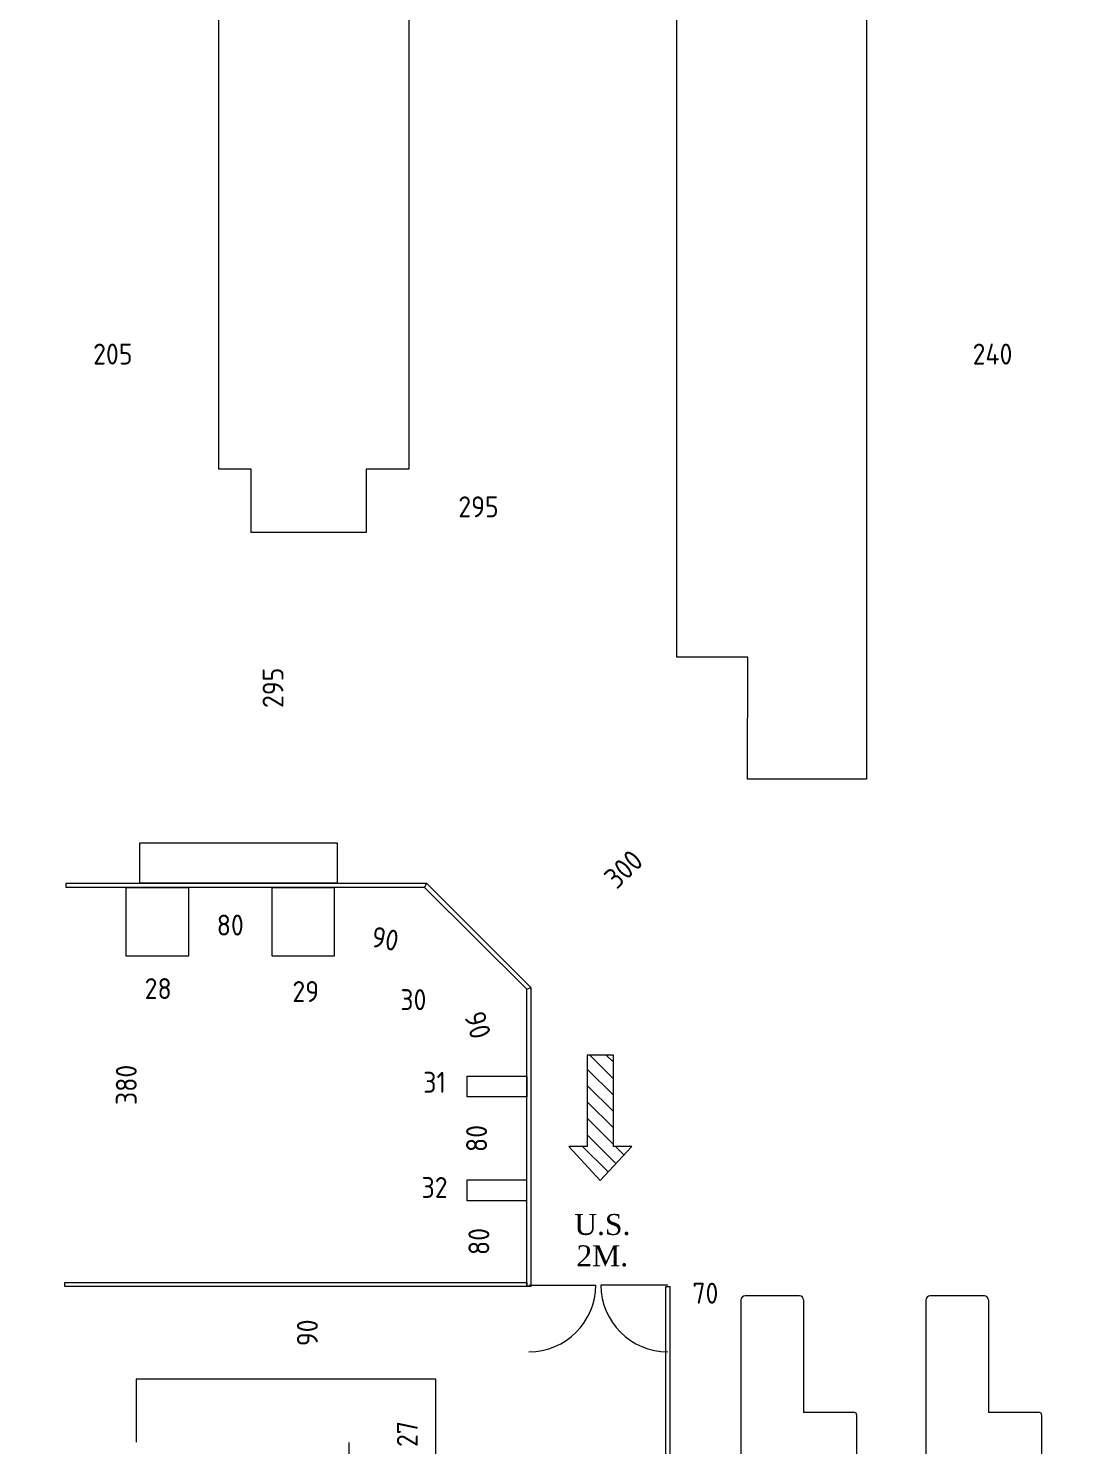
# Model space of a CAD drawing. Header units: millimetres. Extents: x 8265 to 78888, y 1905 to 34251.
# Drawn here: x 40570 to 41581, y 20653 to 22010 of the extents above; entities that cross this region are included whole.
import ezdxf
from ezdxf.enums import TextEntityAlignment as Align

# ---------------------------------------------------------------- set-up
doc = ezdxf.new("R2010")
doc.units = ezdxf.units.MM
doc.layers.get('Defpoints').update_dxf_attribs({"lineweight": 0})
for name, color, linetype, lineweight in [('461_LAYOUT_SCHEMATICO_001-AM_0', 11, 'Continuous', 0), ('461_SCHEMATICO_0', 11, 'Continuous', 0), ('464_LAY_OUT_TQ_001-AM_0', 2, 'Continuous', 0), ('480_CAMPITURE_SIMB_REI_001-AM_0', 30, 'Continuous', 0), ('AM_0', 7, 'Continuous', 50)]:
    doc.layers.add(name, color=color, linetype=linetype, lineweight=lineweight)
doc.styles.add('ROMANTIC', font='romantic.ttf')
doc.styles.get("Standard").update_dxf_attribs({"font": 'isocp.shx'})
doc.dimstyles.new('Quote Svl', dxfattribs={"dimscale": 100, "dimtxt": 0.2, "dimasz": 0.15, "dimexe": 0, "dimexo": 0.2, "dimgap": 0.1, "dimtad": 1, "dimdec": 0, "dimrnd": 5, "dimdsep": 46, "dimtxsty": 'Standard', "dimblk": 'ARCHTICK', "dimcen": 0.2, "dimse1": 1, "dimse2": 1, "dimsd1": 1, "dimsd2": 1, "dimclrd": 256, "dimclre": 256, "dimclrt": 256, "dimadec": 0, "dimazin": 2, "dimtp": 0.1, "dimtm": 0.1, "dimtfac": 0.71, "dimtdec": 0, "dimtmove": 0, "dimatfit": 3, "dimldrblk": 'ARCHTICK', "dimfxl": 0, "dimtzin": 0, "dimlwd": -1, "dimlwe": -1, "dimarcsym": 0})
doc.dimstyles.new('Quote Svl$0', dxfattribs={"dimscale": 100, "dimtxt": 0.2, "dimasz": 0.15, "dimexe": 0, "dimexo": 0.2, "dimgap": 0.1, "dimtad": 1, "dimdec": 0, "dimdsep": 46, "dimtxsty": 'Standard', "dimblk": 'ARCHTICK', "dimcen": 0.2, "dimse1": 1, "dimse2": 1, "dimsd1": 1, "dimsd2": 1, "dimclrd": 256, "dimclre": 256, "dimclrt": 256, "dimadec": 0, "dimazin": 2, "dimtp": 0.1, "dimtm": 0.1, "dimtfac": 0.71, "dimtdec": 0, "dimtmove": 0, "dimatfit": 3, "dimldrblk": 'ARCHTICK', "dimfxl": 1, "dimtzin": 0, "dimlwd": -1, "dimlwe": -1, "dimarcsym": 0})

# ---------------------------------------------------------------- blocks, each defined once
blk = doc.blocks.new('*D284')
at = {"layer": 'Defpoints', "color": 0, "transparency": 16777216}
for p in [(41372.2, 21742.9, 15.6), (41610, 21742.9, 15.6), (41372.2, 21677.9)]:
    blk.add_point(p, dxfattribs=at)
at = {"layer": '464_LAY_OUT_TQ_001-AM_0', "transparency": 16777216, "insert": (41492.7, 21697.9), "char_height": 20, "attachment_point": 5}
blk.add_mtext('240', dxfattribs=at)
blk = doc.blocks.new('_ArchTick')
at = {"layer": 'AM_0', "color": 0, "const_width": 0.15}
blk.add_lwpolyline([(-0.5, -0.5), (0.5, 0.5)], dxfattribs=at)
blk = doc.blocks.new('*D231')
at = {"layer": 'Defpoints', "color": 0, "transparency": 16777216}
for p in [(40549.6, 21905.9), (40752.2, 21905.9, 20.8), (40752.2, 21677.9)]:
    blk.add_point(p, dxfattribs=at)
at = {"layer": '464_LAY_OUT_TQ_001-AM_0', "transparency": 16777216, "insert": (40650.9, 21697.9), "char_height": 20, "attachment_point": 5}
blk.add_mtext('205', dxfattribs=at)
blk = doc.blocks.new('*D239')
at = {"layer": 'Defpoints', "color": 0, "transparency": 16777216}
for p in [(40852.2, 21527), (41149.5, 21531.7), (41149.5, 21525.9, -15.6)]:
    blk.add_point(p, dxfattribs=at)
at = {"layer": '464_LAY_OUT_TQ_001-AM_0', "transparency": 16777216, "insert": (41000.8, 21551.7), "char_height": 20, "attachment_point": 5}
blk.add_mtext('295', dxfattribs=at)
blk = doc.blocks.new('FRECCIA US ORIZZONTALE')
h = blk.add_hatch()
h.set_pattern_fill('ANSI31', color=256, scale=7, style=0)
h.set_pattern_definition([(45, (-5619.863, -3114.928), (-15.71545, 15.71545), [])])
h.paths.add_polyline_path([(0, 0), (-60, 65), (-25, 65), (-25, 240), (25, 240), (25, 65), (60, 65)])
blk.add_lwpolyline([(0, 0), (-60, 65), (-25, 65), (-25, 240), (25, 240), (25, 65), (60, 65)], close=True)
blk = doc.blocks.new('US')
at = {"rotation": 270}
blk.add_blockref('FRECCIA US ORIZZONTALE', (50, 0), dxfattribs=at)
blk = doc.blocks.new('*D299')
at = {"layer": 'Defpoints', "color": 0, "transparency": 16777216}
for p in [(41184, 20787.8, -3.1), (41251.8, 20787.8, -3.1), (41251.8, 20778.9)]:
    blk.add_point(p, dxfattribs=at)
at = {"layer": '464_LAY_OUT_TQ_001-AM_0', "transparency": 16777216, "insert": (41217.9, 20798.9), "char_height": 20, "attachment_point": 5}
blk.add_mtext('70', dxfattribs=at)
blk = doc.blocks.new('*D300')
at = {"layer": 'Defpoints', "color": 0, "transparency": 16777216}
for p in [(40857.1, 20805.3), (40891.9, 20805.3, -3.1), (40891.9, 20716.7, -3.1)]:
    blk.add_point(p, dxfattribs=at)
at = {"layer": '464_LAY_OUT_TQ_001-AM_0', "transparency": 16777216, "insert": (40837.1, 20761), "char_height": 20, "attachment_point": 5, "rotation": 90}
blk.add_mtext('90', dxfattribs=at)
blk = doc.blocks.new('*D302')
at = {"layer": 'Defpoints', "color": 0, "transparency": 16777216}
for p in [(41258.2, 21290.9, -12), (41048.7, 21090.1), (41048.7, 21090.1)]:
    blk.add_point(p, dxfattribs=at)
at = {"layer": '464_LAY_OUT_TQ_001-AM_0', "transparency": 16777216, "insert": (41139.6, 21204.9), "char_height": 20, "attachment_point": 5, "rotation": 43.7858}
blk.add_mtext('300', dxfattribs=at)
blk = doc.blocks.new('*D303')
at = {"layer": 'Defpoints', "color": 0, "transparency": 16777216}
for p in [(41047, 20986.8, -3.1), (41019, 20907.3), (41046.9, 20907.3, -3.1)]:
    blk.add_point(p, dxfattribs=at)
at = {"layer": '464_LAY_OUT_TQ_001-AM_0', "transparency": 16777216, "insert": (40999, 20947), "char_height": 20, "attachment_point": 5, "rotation": 90}
blk.add_mtext('80', dxfattribs=at)
blk = doc.blocks.new('*D304')
at = {"layer": 'Defpoints', "color": 0, "transparency": 16777216}
for p in [(40286.9, 21366), (40615.7, 21189.1, 3.1), (40615.7, 21189.1)]:
    blk.add_point(p, dxfattribs=at)
at = {"layer": '464_LAY_OUT_TQ_001-AM_0', "transparency": 16777216, "insert": (40460.8, 21295.1), "char_height": 20, "attachment_point": 5, "rotation": 331.7178}
blk.add_mtext('375', dxfattribs=at)
blk = doc.blocks.new('*D305')
at = {"layer": 'Defpoints', "color": 0, "transparency": 16777216}
for p in [(40654.1, 21187.3), (40654.1, 20809.3), (40683.8, 20809.3)]:
    blk.add_point(p, dxfattribs=at)
at = {"layer": '464_LAY_OUT_TQ_001-AM_0', "transparency": 16777216, "insert": (40663.8, 20998.3), "char_height": 20, "attachment_point": 5, "rotation": 90}
blk.add_mtext('380', dxfattribs=at)
blk = doc.blocks.new('*D306')
at = {"layer": 'Defpoints', "color": 0, "transparency": 16777216}
for p in [(40989.9, 20887.3, -20.8), (40989.9, 20809.3), (41021.2, 20809.3)]:
    blk.add_point(p, dxfattribs=at)
at = {"layer": '464_LAY_OUT_TQ_001-AM_0', "transparency": 16777216, "insert": (41001.2, 20848.4), "char_height": 20, "attachment_point": 5, "rotation": 90}
blk.add_mtext('80', dxfattribs=at)
blk = doc.blocks.new('*D309')
at = {"layer": 'Defpoints', "color": 0, "transparency": 16777216}
for p in [(40965.1, 21091), (40968.4, 21092), (40990, 21006.8, -20.8)]:
    blk.add_point(p, dxfattribs=at)
at = {"layer": '464_LAY_OUT_TQ_001-AM_0', "transparency": 16777216, "insert": (41000.1, 21055.6), "char_height": 20, "attachment_point": 5, "rotation": 286.4942}
blk.add_mtext('90', dxfattribs=at)
blk = doc.blocks.new('*D310')
at = {"layer": 'Defpoints', "color": 0, "transparency": 16777216}
for p in [(40862.8, 21121.5), (40950.9, 21105.1), (40951.9, 21110.3)]:
    blk.add_point(p, dxfattribs=at)
at = {"layer": '464_LAY_OUT_TQ_001-AM_0', "transparency": 16777216, "insert": (40911.5, 21138.2), "char_height": 20, "attachment_point": 5, "rotation": 349.4724}
blk.add_mtext('90', dxfattribs=at)
blk = doc.blocks.new('*D311')
at = {"layer": 'Defpoints', "color": 0, "transparency": 16777216}
for p in [(40723.3, 21187.3), (40803.3, 21187.3), (40803.3, 21131.3)]:
    blk.add_point(p, dxfattribs=at)
at = {"layer": '464_LAY_OUT_TQ_001-AM_0', "transparency": 16777216, "insert": (40763.3, 21151.3), "char_height": 20, "attachment_point": 5}
blk.add_mtext('80', dxfattribs=at)
blk = doc.blocks.new('*D323')
at = {"layer": 'Defpoints', "color": 0, "transparency": 16777216}
for p in [(40838.8, 21527, -12), (40809.7, 21229.9, -12), (40824.2, 21229.9)]:
    blk.add_point(p, dxfattribs=at)
at = {"layer": '464_LAY_OUT_TQ_001-AM_0', "transparency": 16777216, "insert": (40804.2, 21378.4), "char_height": 20, "attachment_point": 5, "rotation": 90}
blk.add_mtext('295', dxfattribs=at)
blk = doc.blocks.new('casse schematico')
at = {"layer": '461_LAYOUT_SCHEMATICO_001-AM_0'}
for p, q in [((-7.5, 53, -35.9), (-7.5, -52, -12)), ((405.5, 1, -12), (405.5, 53, -35.9)), ((140, -1.7), (140, -52)), ((140, -1.7), (140.1, -1.7)), ((140.1, -1.7), (140.1, -1.8)), ((140.1, -1.8), (169.3, -1.8)), ((169.3, -1.7), (169.4, -1.7)), ((169.3, -1.7), (169.3, -1.8)), ((215.8, -1.8), (169.5, -1.8)), ((215.8, -1.8), (215.8, -2.4)), ((217.9, -3), (216.4, -3)), ((235.5, -3), (218, -3)), ((235.5, -51.8, -24), (235.5, -3)), ((293.7, -51.8, -24), (293.7, -3, 0)), ((401.5, -3, -12), (293.7, -3, 0)), ((140, -52), (140.1, -52)), ((140.7, -52.6), (140.7, -55.4)), ((291.7, -53.8, -24), (237.5, -53.8, -24)), ((-3.5, -56, -12), (140, -56)), ((140, -56), (140.1, -56))]:
    blk.add_line(p, q, dxfattribs=at)
at = {"layer": '461_LAYOUT_SCHEMATICO_001-AM_0', "elevation": -24}
blk.add_lwpolyline([(401.5, 57), (-3.5, 57, 0.414213), (-7.5, 53)], format="xyb", dxfattribs=at)
at = {"layer": '461_LAYOUT_SCHEMATICO_001-AM_0'}
for centre, radius, start, end in [((401.5, 53, -35.9), 4, 0.0001, 90), ((401.5, 1, -12), 4, 270.0001, 0), ((216.4, -2.4), 0.6, 180, 270), ((-3.5, -52, -12), 4, 180, 269.9999), ((140.1, -52.6), 0.6, 0, 90), ((237.5, -51.8, -24), 2, 180, 270), ((291.7, -51.8, -24), 2, 270, 360), ((140.1, -55.4), 0.6, 270, 0)]:
    blk.add_arc(centre, radius, start, end, dxfattribs=at)

msp = doc.modelspace()

# ---------------------------------------------------------------- linework, layer by layer
at = {"layer": '461_SCHEMATICO_0'}
for points in [[(41190.5, 24167.8), (41372.2, 24167.8), (41372.2, 21290.9), (41258.2, 21290.9), (41258.5, 21407.8), (41190.5, 21407.8)], [(40752.5, 23974.5), (40741.7, 23974.5), (40741.7, 24089.5), (40941.7, 24089.5), (40941.7, 23974.5), (40934.2, 23974.5), (40934.2, 21587.9), (40893.2, 21587.9), (40893.2, 21527), (40783.2, 21527), (40783.2, 21587.9), (40752.5, 21587.9)], [(40676.9, 21229.9), (40865.7, 21229.9), (40865.7, 21191.3), (40676.9, 21191.3)], [(40606.4, 21191.3), (40951, 21191.3), (40949.3, 21187.3), (40606.4, 21187.3)], [(40663.8, 21187.3), (40723.3, 21187.3), (40723.3, 21121.4), (40663.8, 21121.4)], [(40803.3, 21187.3), (40862.8, 21187.3), (40862.8, 21121.5), (40803.3, 21121.5)], [(41047, 21089.8), (41050.9, 21091.4), (41051, 20805.3), (41047, 20805.3)], [(40990, 21006.8), (41047, 21006.8), (41047, 20986.8), (40990, 20986.8)], [(40989.9, 20907.3), (41046.9, 20907.3), (41046.9, 20887.3), (40989.9, 20887.3)], [(41047, 20805.2), (40604.9, 20805.2), (40604.9, 20809.3), (41047, 20809.3)], [(41180, 20805.2), (41184, 20805.2), (41184, 20391.1), (41180, 20391.1)]]:
    msp.add_lwpolyline(points, close=True, dxfattribs=at)
for points in [[(40949.3, 21187.3), (41047, 21089.8), (41050.9, 21091.4), (40951, 21191.3), (40949.3, 21187.3)], [(41049, 20806.7), (41113, 20806.7)], [(41182, 20806.7), (41118, 20806.7)], [(40876.8, 20656.1), (40876.8, 20534.1), (40672.9, 20534.1), (40672.9, 20472.6), (40960.1, 20472.6), (40960.1, 20716.7), (40673.1, 20716.7)], [(40673.1, 20716.7), (40673.1, 20656.4)]]:
    msp.add_lwpolyline(points, dxfattribs=at)
for centre, start, end in [((41049, 20806.7), 270, 0), ((41182, 20806.7), 180, 270)]:
    msp.add_arc(centre, 64, start, end, dxfattribs=at)

# ---------------------------------------------------------------- block references
at = {"layer": '461_LAYOUT_SCHEMATICO_001-AM_0', "rotation": 90}
for p in [(41308.9, 20390.9, 24), (41485.9, 20390.9, 24)]:
    msp.add_blockref('casse schematico', p, dxfattribs=at)
at = {"layer": '480_CAMPITURE_SIMB_REI_001-AM_0', "xscale": -0.5, "yscale": 0.5, "zscale": 0.5, "rotation": 270}
msp.add_blockref('US', (41117.4, 20881.9), dxfattribs=at)

# ---------------------------------------------------------------- texts
at = {"layer": '464_LAY_OUT_TQ_001-AM_0'}
msp.add_text('27', height=20, rotation=90, dxfattribs=at).set_placement((40932.7, 20664.1, 12), align=Align.MIDDLE_CENTER)
at = {"layer": '464_LAY_OUT_TQ_001-AM_0', "char_height": 20, "attachment_point": 5}
for s, insert in [('28', (40694.3, 21090.5, 12)), ('29', (40835.5, 21087.7, 12)), ('30', (40938.5, 21079.9, -29.7)), ('31', (40958.8, 21000.8, -8.9)), ('32', (40958.8, 20900.1, -8.9))]:
    msp.add_mtext(s, dxfattribs=dict(at, insert=insert))
at = {"layer": '480_CAMPITURE_SIMB_REI_001-AM_0', "style": 'ROMANTIC'}
for s, p in [('U.S.', (41119.3, 20864.7, 18.2)), ('2M.', (41119.3, 20834.7, 18.2))]:
    msp.add_text(s, height=20, dxfattribs=at).set_placement(p, align=Align.MIDDLE_CENTER)

# ---------------------------------------------------------------- dimensions: what is measured, and where the dimension line sits
at = {"layer": '464_LAY_OUT_TQ_001-AM_0'}
for base, p1, p2, dimstyle, override, picture, middle in [((40752.2, 21677.9), (40549.6, 21905.9), (40752.2, 21905.9, 20.8), 'Quote Svl', {"dimtix": 1}, '*D231', (40650.9, 21697.9)), ((41149.5, 21531.7), (40852.2, 21527), (41149.5, 21525.9, -15.6), 'Quote Svl$0', {"dimrnd": 5, "dimfxl": 0}, '*D239', (41000.8, 21551.7)), ((41251.8, 20778.9, 15.1), (41184, 20787.8, 12), (41251.8, 20787.8, 12), 'Quote Svl$0', {"dimrnd": 5, "dimtix": 1, "dimfxl": 0}, '*D299', (41217.9, 20798.9, 15.1))]:
    dim = msp.add_linear_dim(base=base, p1=p1, p2=p2, dimstyle=dimstyle, override=override, dxfattribs=at)
    dim.commit()
    dim.dimension.update_dxf_attribs({"geometry": picture, "text_midpoint": middle})
for base, p1, p2, dimstyle, override, picture, middle in [((41372.2, 21677.9, -15.6), (41610, 21742.9), (41372.2, 21742.9), 'Quote Svl', {"dimtix": 1}, '*D284', (41492.7, 21677.9, -15.6)), ((40803.3, 21131.3, 12), (40723.3, 21187.3, 12), (40803.3, 21187.3, 12), 'Quote Svl$0', {"dimrnd": 5, "dimfxl": 0}, '*D311', (40763.3, 21131.3, 12))]:
    dim = msp.add_linear_dim(base=base, p1=p1, p2=p2, dimstyle=dimstyle, override=override, dxfattribs=at)
    dim.commit()
    dim.dimension.update_dxf_attribs({"geometry": picture, "text_midpoint": middle, "dimtype": 160})
for base, p1, p2, picture, middle in [((40824.2, 21229.9, 12), (40838.8, 21527), (40809.7, 21229.9), '*D323', (40804.2, 21378.4, 12)), ((41018.97744, 20907.26913, -5.75361), (41046.97215, 20986.76912, -8.85164), (41046.92886, 20907.26913, -8.85164), '*D303', (40998.97744, 20947.01912, -5.75361))]:
    dim = msp.add_linear_dim(base=base, p1=p1, p2=p2, angle=90, dimstyle='Quote Svl$0', override={"dimrnd": 5, "dimfxl": 0}, dxfattribs=at)
    dim.commit()
    dim.dimension.update_dxf_attribs({"geometry": picture, "text_midpoint": middle})
for p1, p2, distance, picture, middle in [((40286.9, 21366, 12), (40615.7, 21189.1, 15.1), 0, '*D304', (40460.8, 21295.1, 12)), ((40862.8, 21121.5, 12), (40950.9, 21105.1, 12), 5.3, '*D310', (40911.5, 21138.2, 12)), ((40990, 21006.8, -8.9), (40965.1, 21091, 12), -3.5, '*D309', (41000.1, 21055.6, 12))]:
    dim = msp.add_aligned_dim(p1=p1, p2=p2, distance=distance, dimstyle='Quote Svl$0', override={"dimrnd": 5, "dimfxl": 0}, dxfattribs=at)
    dim.commit()
    dim.dimension.update_dxf_attribs({"geometry": picture, "text_midpoint": middle})
dim = msp.add_aligned_dim(p1=(41258.2, 21290.9), p2=(41048.7, 21090.1, 12), distance=0, text='300', dimstyle='Quote Svl$0', override={"dimrnd": 5, "dimfxl": 0}, dxfattribs=at)
dim.commit()
dim.dimension.update_dxf_attribs({"geometry": '*D302', "text_midpoint": (41139.6, 21204.9, 12)})
for base, p1, p2, picture, middle in [((40683.8, 20809.3, 12), (40654.1, 21187.3, 12), (40654.1, 20809.3, 12), '*D305', (40683.8, 20998.3, 12)), ((41021.2, 20809.3, 12), (40989.9, 20887.3, -8.9), (40989.9, 20809.3, 12), '*D306', (41021.2, 20848.4, 12)), ((40857.1, 20805.3, 15.1), (40891.9, 20716.7, 12), (40891.9, 20805.3, 12), '*D300', (40857.1, 20761, 15.1))]:
    dim = msp.add_linear_dim(base=base, p1=p1, p2=p2, angle=90, dimstyle='Quote Svl$0', override={"dimrnd": 5, "dimfxl": 0}, dxfattribs=at)
    dim.commit()
    dim.dimension.update_dxf_attribs({"geometry": picture, "text_midpoint": middle, "dimtype": 160})

doc.saveas('drawing.dxf')
